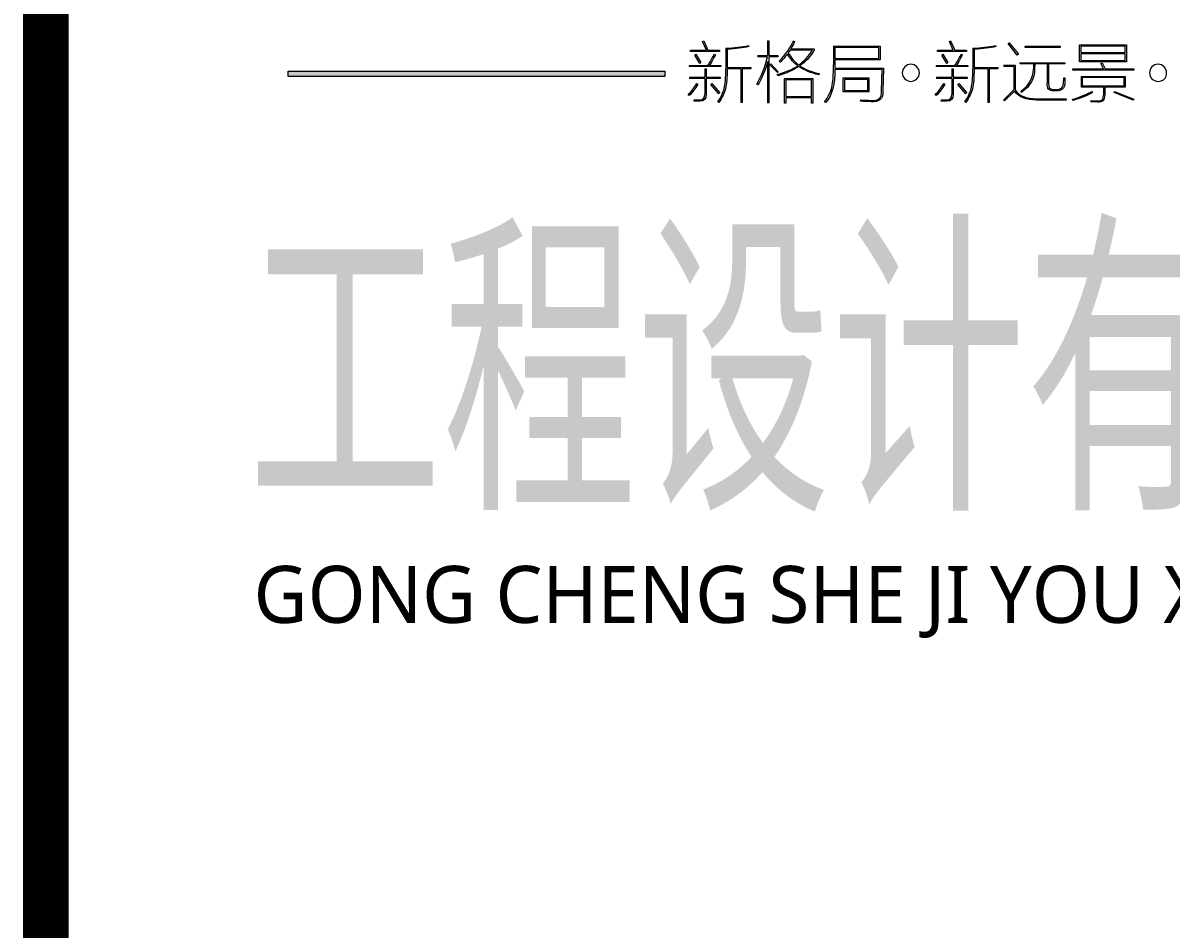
# Model space of a CAD drawing. Header units: inches. Extents: x -3733042 to -3450527, y 579159 to 997713.
# Drawn here: x -3458413 to -3454789, y 643325 to 646187 of the extents above; entities that cross this region are included whole.
import ezdxf

# ---------------------------------------------------------------- set-up
doc = ezdxf.new("R2010")
doc.units = ezdxf.units.IN
doc.header["$LTSCALE"] = 1000
doc.header["$MEASUREMENT"] = 0
doc.layers.get('0').update_dxf_attribs({"lineweight": 18})
doc.layers.add('0-TK', color=4, linetype='Continuous', lineweight=18)
doc.layers.add('图层 1', color=7, linetype='Continuous', lineweight=18)
doc.styles.add('-黑体', font='', dxfattribs={"width": 0.7})
doc.styles.get('-黑体').set_extended_font_data('微软雅黑')

msp = doc.modelspace()

# ---------------------------------------------------------------- hatches: boundary and pattern name
msp.add_hatch(color=256).paths.add_polyline_path([(-3457575.6, 646034.3), (-3456387, 646034.3), (-3456387, 646018.3), (-3457575.6, 646018.3)], flags=0)

# ---------------------------------------------------------------- linework, layer by layer
at = {"lineweight": 9}
for p, q in [((-3456305.5, 646096.4), (-3456305.5, 646100.6)), ((-3456305.5, 646100.6), (-3456255.8, 646100.6)), ((-3456267.6, 646128.4), (-3456264.2, 646130.1)), ((-3456255.8, 646100.6), (-3456267.6, 646128.4)), ((-3456264.2, 646130.1), (-3456251.6, 646100.6)), ((-3456251.6, 646100.6), (-3456214.6, 646100.6)), ((-3456214.6, 646100.6), (-3456214.6, 646096.4)), ((-3456194.4, 646107.4), (-3456194.4, 646042.6)), ((-3456190.2, 646104), (-3456190.2, 646046.8)), ((-3456062.4, 646130.1), (-3456062.4, 646083.8)), ((-3456058.2, 646130.1), (-3456058.2, 646083.8)), ((-3455915.2, 646105.7), (-3455915.2, 646101.5)), ((-3455854.6, 646114.1), (-3455854.6, 646055.2)), ((-3455710.8, 646109.9), (-3455850.4, 646109.9)), ((-3455850.4, 646109.9), (-3455850.4, 646074.6)), ((-3455710.8, 646074.6), (-3455710.8, 646109.9)), ((-3455706.6, 646114.1), (-3455706.6, 646070.4)), ((-3455525.8, 646096.4), (-3455525.8, 646100.6)), ((-3455525.8, 646100.6), (-3455476.2, 646100.6)), ((-3455487.9, 646128.4), (-3455484.6, 646130.1)), ((-3455476.2, 646100.6), (-3455487.9, 646128.4)), ((-3455484.6, 646130.1), (-3455471.9, 646100.6)), ((-3455471.9, 646100.6), (-3455434.9, 646100.6)), ((-3455434.9, 646100.6), (-3455434.9, 646096.4)), ((-3455414.7, 646107.4), (-3455414.7, 646042.6)), ((-3455410.6, 646104), (-3455410.6, 646046.8)), ((-3455302.9, 646121.7), (-3455299.5, 646124.2)), ((-3455274.3, 646085.5), (-3455302.9, 646121.7)), ((-3455299.5, 646124.2), (-3455270.9, 646088)), ((-3455249, 646113.3), (-3455138.9, 646113.3)), ((-3455249, 646109.9), (-3455249, 646113.3)), ((-3455138.9, 646109.9), (-3455249, 646109.9)), ((-3455138.9, 646113.3), (-3455138.9, 646109.9)), ((-3455078.3, 646118.3), (-3454929.4, 646118.3)), ((-3455078.3, 646064.5), (-3455078.3, 646118.3)), ((-3454933.6, 646114.1), (-3455074.1, 646114.1)), ((-3455074.1, 646114.1), (-3455074.1, 646093.9)), ((-3454933.6, 646093.9), (-3454933.6, 646114.1)), ((-3454929.4, 646118.3), (-3454929.4, 646064.5)), ((-3456214.6, 646096.4), (-3456305.5, 646096.4)), ((-3456292, 646085.5), (-3456288.6, 646088)), ((-3456276, 646059.4), (-3456292, 646085.5)), ((-3456288.6, 646088), (-3456272.7, 646061.9)), ((-3456093.5, 646083.8), (-3456093.5, 646079.6)), ((-3456062.4, 646065.3), (-3456062.4, 645934.9)), ((-3456058.2, 646079.6), (-3456058.2, 645934.9)), ((-3456029.6, 646083.8), (-3456029.6, 646079.6)), ((-3455850.4, 646074.6), (-3455710.8, 646074.6)), ((-3455850.4, 646070.4), (-3455850.4, 646055.2)), ((-3455434.9, 646096.4), (-3455525.8, 646096.4)), ((-3455512.3, 646085.5), (-3455508.9, 646088)), ((-3455496.3, 646059.4), (-3455512.3, 646085.5)), ((-3455508.9, 646088), (-3455493, 646061.9)), ((-3455270.9, 646088), (-3455274.3, 646085.5)), ((-3454929.4, 646064.5), (-3455078.3, 646064.5)), ((-3455074.1, 646093.9), (-3454933.6, 646093.9)), ((-3454933.6, 646089.7), (-3455074.1, 646089.7)), ((-3455074.1, 646089.7), (-3455074.1, 646068.7)), ((-3455074.1, 646068.7), (-3454933.6, 646068.7)), ((-3454933.6, 646068.7), (-3454933.6, 646089.7)), ((-3456310.5, 646052.7), (-3456310.5, 646049.3)), ((-3456272.7, 646061.9), (-3456276, 646059.4)), ((-3456260.9, 646042.6), (-3456260.9, 646015.7)), ((-3456256.7, 646042.6), (-3456256.7, 646015.7)), ((-3456209.6, 646052.7), (-3456209.6, 646049.3)), ((-3456147.3, 646042.6), (-3456147.3, 645935.7)), ((-3456143.1, 646042.6), (-3456143.1, 645935.7)), ((-3456115.4, 646046.8), (-3456115.4, 646042.6)), ((-3456055.7, 646054.4), (-3456052.3, 646057.7)), ((-3456031.3, 646030), (-3456055.7, 646054.4)), ((-3456052.3, 646057.7), (-3456028.7, 646032.5)), ((-3456028.7, 646032.5), (-3456031.3, 646030)), ((-3455850.4, 646055.2), (-3455850.4, 646044.3)), ((-3455530.8, 646052.7), (-3455530.8, 646049.3)), ((-3455493, 646061.9), (-3455496.3, 646059.4)), ((-3455481.2, 646042.6), (-3455481.2, 646015.7)), ((-3455477, 646042.6), (-3455477, 646015.7)), ((-3455429.9, 646052.7), (-3455429.9, 646049.3)), ((-3455367.6, 646042.6), (-3455367.6, 645935.7)), ((-3455363.4, 646042.6), (-3455363.4, 645935.7)), ((-3455335.7, 646046.8), (-3455335.7, 646042.6)), ((-3455317.2, 646053.5), (-3455317.2, 646049.3)), ((-3455285.2, 646049.3), (-3455285.2, 645975.3)), ((-3455281, 646053.5), (-3455281, 645975.3)), ((-3455265.9, 646061.1), (-3455265.9, 646057.7)), ((-3455223, 646057.7), (-3455223, 646040.9)), ((-3455180.1, 646057.7), (-3455180.1, 645997.2)), ((-3455175.9, 646057.7), (-3455175.9, 645997.2)), ((-3455123.7, 646061.1), (-3455123.7, 646057.7)), ((-3455098.5, 646037.6), (-3455098.5, 646041.7)), ((-3455098.5, 646041.7), (-3455001.7, 646041.7)), ((-3454906.7, 646037.6), (-3455098.5, 646037.6)), ((-3455010.2, 646059.4), (-3455006.8, 646061.1)), ((-3455001.7, 646041.7), (-3455010.2, 646059.4)), ((-3455006.8, 646061.1), (-3454996.7, 646041.7)), ((-3454996.7, 646041.7), (-3454906.7, 646041.7)), ((-3454906.7, 646041.7), (-3454906.7, 646037.6)), ((-3456308.8, 646015.7), (-3456308.8, 646011.5)), ((-3456260.9, 646011.5), (-3456260.9, 645961)), ((-3456256.7, 646011.5), (-3456256.7, 645961)), ((-3456241.5, 645993), (-3456238.2, 645995.5)), ((-3456216.3, 645963.5), (-3456241.5, 645993)), ((-3456238.2, 645995.5), (-3456213.8, 645966.9)), ((-3456212.1, 646015.7), (-3456212.1, 646011.5)), ((-3456009.4, 646011.5), (-3455919.4, 646011.5)), ((-3456009.4, 645934.1), (-3456009.4, 646011.5)), ((-3456005.2, 646007.3), (-3456005.2, 645954.3)), ((-3455923.6, 646007.3), (-3456005.2, 646007.3)), ((-3455923.6, 645954.3), (-3455923.6, 646007.3)), ((-3455919.4, 646011.5), (-3455919.4, 645934.1)), ((-3455824.3, 646013.2), (-3455742.8, 646013.2)), ((-3455824.3, 645969.4), (-3455824.3, 646013.2)), ((-3455746.1, 646008.9), (-3455820.1, 646008.9)), ((-3455820.1, 646008.9), (-3455820.1, 645973.6)), ((-3455746.1, 645973.6), (-3455746.1, 646008.9)), ((-3455742.8, 646013.2), (-3455742.8, 645969.4)), ((-3455529.1, 646015.7), (-3455529.1, 646011.5)), ((-3455481.2, 646011.5), (-3455481.2, 645961)), ((-3455477, 646011.5), (-3455477, 645961)), ((-3455461.8, 645993), (-3455458.5, 645995.5)), ((-3455436.6, 645963.5), (-3455461.8, 645993)), ((-3455458.5, 645995.5), (-3455434.1, 645966.9)), ((-3455432.4, 646015.7), (-3455432.4, 646011.5)), ((-3455072.4, 646018.2), (-3455072.4, 645984.6)), ((-3454937, 646014.8), (-3455069, 646014.8)), ((-3455069, 646014.8), (-3455069, 645987.9)), ((-3454937, 645987.9), (-3454937, 646014.8)), ((-3454933.6, 646018.2), (-3454933.6, 645984.6)), ((-3456213.8, 645966.9), (-3456216.3, 645963.5)), ((-3455742.8, 645969.4), (-3455824.3, 645969.4)), ((-3455820.1, 645973.6), (-3455746.1, 645973.6)), ((-3455434.1, 645966.9), (-3455436.6, 645963.5)), ((-3455069, 645987.9), (-3454937, 645987.9)), ((-3455002.6, 645984.6), (-3455002.6, 645959.3)), ((-3454998.4, 645984.6), (-3454998.4, 645959.3)), ((-3454968.9, 645966.9), (-3454967.2, 645970.3)), ((-3454908.4, 645943.3), (-3454968.9, 645966.9)), ((-3454967.2, 645970.3), (-3454906.7, 645946.7)), ((-3456005.2, 645934.1), (-3456009.4, 645934.1)), ((-3456005.2, 645954.3), (-3455923.6, 645954.3)), ((-3455923.6, 645950.9), (-3456005.2, 645950.9)), ((-3456005.2, 645950.9), (-3456005.2, 645934.1)), ((-3455923.6, 645934.1), (-3455923.6, 645950.9)), ((-3455919.4, 645934.1), (-3455923.6, 645934.1)), ((-3455120.3, 645947.5), (-3455120.3, 645943.3)), ((-3455042.1, 645941.6), (-3455042.1, 645937.5)), ((-3454906.7, 645946.7), (-3454908.4, 645943.3))]:
    msp.add_line(p, q, dxfattribs=at)
at = {"lineweight": 0}
for p, q in [((-3457575.6, 646034.3), (-3456387, 646034.3)), ((-3456387, 646034.3), (-3456387, 646018.3)), ((-3456387, 646018.3), (-3457575.6, 646018.3))]:
    msp.add_line(p, q, dxfattribs=at)
at = {"lineweight": 9}
for points in [[(-3456194.4, 646107.4), (-3456168.6, 646108.5), (-3456144.8, 646111.3), (-3456122.9, 646115.8)], [(-3456122.1, 646112.4), (-3456139.5, 646107.9), (-3456162.2, 646105.1), (-3456190.2, 646104)], [(-3456122.9, 646115.8), (-3456122.9, 646115.8), (-3456122.1, 646112.4), (-3456122.1, 646112.4)], [(-3456062.4, 646130.1), (-3456062.4, 646130.1), (-3456058.2, 646130.1), (-3456058.2, 646130.1)], [(-3456026.2, 646066.1), (-3456006, 646086.3), (-3455990.9, 646107.6), (-3455980.8, 646130.1)], [(-3455991.7, 646101.5), (-3455992.3, 646100.9), (-3455993.1, 646099.5), (-3455994.2, 646097.3)], [(-3455920.2, 646101.5), (-3455920.2, 646101.5), (-3455991.7, 646101.5), (-3455991.7, 646101.5)], [(-3455989.2, 646105.7), (-3455989.2, 646105.7), (-3455915.2, 646105.7), (-3455915.2, 646105.7)], [(-3455977.4, 646128.4), (-3455980.2, 646120.5), (-3455984.2, 646112.9), (-3455989.2, 646105.7)], [(-3455980.8, 646130.1), (-3455980.8, 646130.1), (-3455977.4, 646128.4), (-3455977.4, 646128.4)], [(-3455964, 646054.4), (-3455947.7, 646066.1), (-3455933.1, 646081.8), (-3455920.2, 646101.5)], [(-3455915.2, 646101.5), (-3455927.5, 646080.2), (-3455942.7, 646063.6), (-3455960.6, 646051.8)], [(-3455854.6, 646114.1), (-3455854.6, 646114.1), (-3455706.6, 646114.1), (-3455706.6, 646114.1)], [(-3455414.7, 646107.4), (-3455389, 646108.5), (-3455365.1, 646111.3), (-3455343.2, 646115.8)], [(-3455342.4, 646112.4), (-3455359.8, 646107.9), (-3455382.5, 646105.1), (-3455410.6, 646104)], [(-3455343.2, 646115.8), (-3455343.2, 646115.8), (-3455342.4, 646112.4), (-3455342.4, 646112.4)], [(-3456250.8, 646052.7), (-3456249.1, 646056.1), (-3456245.7, 646061.9), (-3456240.7, 646070.4)], [(-3456227.2, 646086.3), (-3456230.1, 646080.7), (-3456236, 646070.1), (-3456244.9, 646054.4)], [(-3456240.7, 646070.4), (-3456235.7, 646079.3), (-3456232.3, 646085.2), (-3456230.6, 646088)], [(-3456230.6, 646088), (-3456230.6, 646088), (-3456227.2, 646086.3), (-3456227.2, 646086.3)], [(-3456096.9, 645993.8), (-3456081.2, 646020.7), (-3456069.9, 646049.3), (-3456063.2, 646079.6)], [(-3456093.5, 646083.8), (-3456093.5, 646083.8), (-3456062.4, 646083.8), (-3456062.4, 646083.8)], [(-3456063.2, 646079.6), (-3456063.2, 646079.6), (-3456093.5, 646079.6), (-3456093.5, 646079.6)], [(-3456062.4, 646065.3), (-3456069.1, 646038.9), (-3456079.5, 646014.3), (-3456093.5, 645991.3)], [(-3456058.2, 646083.8), (-3456058.2, 646083.8), (-3456029.6, 646083.8), (-3456029.6, 646083.8)], [(-3456029.6, 646079.6), (-3456029.6, 646079.6), (-3456058.2, 646079.6), (-3456058.2, 646079.6)], [(-3456022.8, 646062.8), (-3456022.8, 646062.8), (-3456026.2, 646066.1), (-3456026.2, 646066.1)], [(-3456000.1, 646088.9), (-3456007.4, 646079.3), (-3456015, 646070.6), (-3456022.8, 646062.8)], [(-3455967.3, 646051.8), (-3455979.1, 646060.2), (-3455990.1, 646072.6), (-3456000.1, 646088.9)], [(-3455994.2, 646097.3), (-3455995.9, 646095.6), (-3455997.1, 646094.2), (-3455997.6, 646093.1)], [(-3455997.6, 646093.1), (-3455988.7, 646077.3), (-3455977.4, 646064.5), (-3455964, 646054.4)], [(-3455706.6, 646070.4), (-3455706.6, 646070.4), (-3455850.4, 646070.4), (-3455850.4, 646070.4)], [(-3455471.1, 646052.7), (-3455469.4, 646056.1), (-3455466.1, 646061.9), (-3455461, 646070.4)], [(-3455447.6, 646086.3), (-3455450.4, 646080.7), (-3455456.3, 646070.1), (-3455465.2, 646054.4)], [(-3455461, 646070.4), (-3455456, 646079.3), (-3455452.6, 646085.2), (-3455450.9, 646088)], [(-3455450.9, 646088), (-3455450.9, 646088), (-3455447.6, 646086.3), (-3455447.6, 646086.3)], [(-3456209.6, 646049.3), (-3456209.6, 646049.3), (-3456310.5, 646049.3), (-3456310.5, 646049.3)], [(-3456310.5, 646052.7), (-3456310.5, 646052.7), (-3456250.8, 646052.7), (-3456250.8, 646052.7)], [(-3456260.9, 646042.6), (-3456260.9, 646042.6), (-3456256.7, 646042.6), (-3456256.7, 646042.6)], [(-3456245.7, 646052.7), (-3456245.7, 646052.7), (-3456209.6, 646052.7), (-3456209.6, 646052.7)], [(-3456244.9, 646054.4), (-3456245.5, 646053.8), (-3456245.7, 646053.2), (-3456245.7, 646052.7)], [(-3456199.5, 645980.3), (-3456196.1, 645993.2), (-3456194.4, 646014), (-3456194.4, 646042.6)], [(-3456190.2, 646042.6), (-3456190.2, 646014.6), (-3456191.9, 645993.8), (-3456195.3, 645980.3)], [(-3456190.2, 646046.8), (-3456190.2, 646046.8), (-3456115.4, 646046.8), (-3456115.4, 646046.8)], [(-3456147.3, 646042.6), (-3456147.3, 646042.6), (-3456190.2, 646042.6), (-3456190.2, 646042.6)], [(-3456115.4, 646042.6), (-3456115.4, 646042.6), (-3456143.1, 646042.6), (-3456143.1, 646042.6)], [(-3456032.1, 646024.1), (-3456004.6, 646031.9), (-3455983, 646041.2), (-3455967.3, 646051.8)], [(-3455964, 646049.3), (-3455981.3, 646038.1), (-3456003.5, 646028.3), (-3456030.4, 646019.9)], [(-3455900.9, 646023.2), (-3455926.1, 646028.8), (-3455947.1, 646037.6), (-3455964, 646049.3)], [(-3455960.6, 646051.8), (-3455944.3, 646040.6), (-3455924.2, 646032.5), (-3455900, 646027.4)], [(-3455900, 646027.4), (-3455900, 646027.4), (-3455900.9, 646023.2), (-3455900.9, 646023.2)], [(-3455850.4, 646040.1), (-3455849.3, 645995.2), (-3455858.5, 645960.5), (-3455878.2, 645935.7)], [(-3455859.7, 645984.6), (-3455856.3, 645998.6), (-3455854.6, 646022.1), (-3455854.6, 646055.2)], [(-3455850.4, 646044.3), (-3455850.4, 646044.3), (-3455696.5, 646044.3), (-3455696.5, 646044.3)], [(-3455700.7, 646040.1), (-3455700.7, 646040.1), (-3455850.4, 646040.1), (-3455850.4, 646040.1)], [(-3455702.4, 645971.1), (-3455702.4, 645971.1), (-3455700.7, 646040.1), (-3455700.7, 646040.1)], [(-3455696.5, 646044.3), (-3455696.5, 646044.3), (-3455698.2, 645971.1), (-3455698.2, 645971.1)], [(-3455429.9, 646049.3), (-3455429.9, 646049.3), (-3455530.8, 646049.3), (-3455530.8, 646049.3)], [(-3455530.8, 646052.7), (-3455530.8, 646052.7), (-3455471.1, 646052.7), (-3455471.1, 646052.7)], [(-3455481.2, 646042.6), (-3455481.2, 646042.6), (-3455477, 646042.6), (-3455477, 646042.6)], [(-3455466.1, 646052.7), (-3455466.1, 646052.7), (-3455429.9, 646052.7), (-3455429.9, 646052.7)], [(-3455465.2, 646054.4), (-3455465.8, 646053.8), (-3455466.1, 646053.2), (-3455466.1, 646052.7)], [(-3455419.8, 645980.3), (-3455416.4, 645993.2), (-3455414.7, 646014), (-3455414.7, 646042.6)], [(-3455410.6, 646042.6), (-3455410.6, 646014.6), (-3455412.2, 645993.8), (-3455415.6, 645980.3)], [(-3455410.6, 646046.8), (-3455410.6, 646046.8), (-3455335.7, 646046.8), (-3455335.7, 646046.8)], [(-3455367.6, 646042.6), (-3455367.6, 646042.6), (-3455410.6, 646042.6), (-3455410.6, 646042.6)], [(-3455335.7, 646042.6), (-3455335.7, 646042.6), (-3455363.4, 646042.6), (-3455363.4, 646042.6)], [(-3455317.2, 646053.5), (-3455317.2, 646053.5), (-3455281, 646053.5), (-3455281, 646053.5)], [(-3455285.2, 646049.3), (-3455285.2, 646049.3), (-3455317.2, 646049.3), (-3455317.2, 646049.3)], [(-3455265.9, 646061.1), (-3455265.9, 646061.1), (-3455123.7, 646061.1), (-3455123.7, 646061.1)], [(-3455223, 646057.7), (-3455223, 646057.7), (-3455265.9, 646057.7), (-3455265.9, 646057.7)], [(-3455262.5, 645971.1), (-3455236.7, 645990.7), (-3455223.5, 646014), (-3455223, 646040.9)], [(-3455219.6, 646040.9), (-3455219, 646012.3), (-3455232.8, 645987.9), (-3455260.8, 645967.7)], [(-3455218.8, 646057.7), (-3455218.8, 646057.7), (-3455219.6, 646040.9), (-3455219.6, 646040.9)], [(-3455180.1, 646057.7), (-3455180.1, 646057.7), (-3455218.8, 646057.7), (-3455218.8, 646057.7)], [(-3455123.7, 646057.7), (-3455123.7, 646057.7), (-3455175.9, 646057.7), (-3455175.9, 646057.7)], [(-3456313, 645960.2), (-3456304.1, 645969.1), (-3456295.1, 645980.9), (-3456286.1, 645995.5)], [(-3456282.8, 645993.8), (-3456291.2, 645979.8), (-3456300.1, 645967.7), (-3456309.7, 645957.6)], [(-3456308.8, 646015.7), (-3456308.8, 646015.7), (-3456260.9, 646015.7), (-3456260.9, 646015.7)], [(-3456260.9, 646011.5), (-3456260.9, 646011.5), (-3456308.8, 646011.5), (-3456308.8, 646011.5)], [(-3456286.1, 645995.5), (-3456286.1, 645995.5), (-3456282.8, 645993.8), (-3456282.8, 645993.8)], [(-3456256.7, 646015.7), (-3456256.7, 646015.7), (-3456212.1, 646015.7), (-3456212.1, 646015.7)], [(-3456212.1, 646011.5), (-3456212.1, 646011.5), (-3456256.7, 646011.5), (-3456256.7, 646011.5)], [(-3456093.5, 645991.3), (-3456093.5, 645991.3), (-3456096.9, 645993.8), (-3456096.9, 645993.8)], [(-3456030.4, 646019.9), (-3456030.4, 646019.9), (-3456032.1, 646024.1), (-3456032.1, 646024.1)], [(-3455533.3, 645960.2), (-3455524.4, 645969.1), (-3455515.4, 645980.9), (-3455506.4, 645995.5)], [(-3455503.1, 645993.8), (-3455511.5, 645979.8), (-3455520.4, 645967.7), (-3455530, 645957.6)], [(-3455529.1, 646015.7), (-3455529.1, 646015.7), (-3455481.2, 646015.7), (-3455481.2, 646015.7)], [(-3455481.2, 646011.5), (-3455481.2, 646011.5), (-3455529.1, 646011.5), (-3455529.1, 646011.5)], [(-3455506.4, 645995.5), (-3455506.4, 645995.5), (-3455503.1, 645993.8), (-3455503.1, 645993.8)], [(-3455477, 646015.7), (-3455477, 646015.7), (-3455432.4, 646015.7), (-3455432.4, 646015.7)], [(-3455432.4, 646011.5), (-3455432.4, 646011.5), (-3455477, 646011.5), (-3455477, 646011.5)], [(-3455159, 645972.8), (-3455173.6, 645971.7), (-3455180.6, 645979.8), (-3455180.1, 645997.2)], [(-3455175.9, 645997.2), (-3455176.4, 645982.6), (-3455170.8, 645975.8), (-3455159, 645977)], [(-3455151.5, 645977), (-3455136.3, 645975.8), (-3455128.8, 645982), (-3455128.8, 645995.5)], [(-3455124.5, 645994.7), (-3455125.1, 645979.5), (-3455134.1, 645972.2), (-3455151.5, 645972.8)], [(-3455128.8, 645995.5), (-3455128.8, 645995.5), (-3455127.1, 646014), (-3455127.1, 646014)], [(-3455127.1, 646014), (-3455127.1, 646014), (-3455123.7, 646013.2), (-3455123.7, 646013.2)], [(-3455123.7, 646013.2), (-3455123.7, 646013.2), (-3455124.5, 645994.7), (-3455124.5, 645994.7)], [(-3455072.4, 646018.2), (-3455072.4, 646018.2), (-3454933.6, 646018.2), (-3454933.6, 646018.2)], [(-3456309.7, 645957.6), (-3456309.7, 645957.6), (-3456313, 645960.2), (-3456313, 645960.2)], [(-3456256.7, 645961), (-3456256.1, 645946.4), (-3456262.6, 645939.4), (-3456276, 645940)], [(-3456276, 645944.2), (-3456265.4, 645943.6), (-3456260.3, 645949.2), (-3456260.9, 645961)], [(-3456219.7, 645937.5), (-3456209, 645952.6), (-3456202.3, 645966.9), (-3456199.5, 645980.3)], [(-3456195.3, 645980.3), (-3456198.1, 645966.9), (-3456205.1, 645952), (-3456216.3, 645935.7)], [(-3455882.4, 645937.5), (-3455870.6, 645953.7), (-3455863, 645969.4), (-3455859.7, 645984.6)], [(-3455698.2, 645971.1), (-3455697, 645947.5), (-3455709.4, 645936.6), (-3455735.2, 645938.3)], [(-3455735.2, 645942.5), (-3455712.2, 645940.8), (-3455701.3, 645950.4), (-3455702.4, 645971.1)], [(-3455530, 645957.6), (-3455530, 645957.6), (-3455533.3, 645960.2), (-3455533.3, 645960.2)], [(-3455477, 645961), (-3455476.4, 645946.4), (-3455482.9, 645939.4), (-3455496.3, 645940)], [(-3455496.3, 645944.2), (-3455485.7, 645943.6), (-3455480.7, 645949.2), (-3455481.2, 645961)], [(-3455440, 645937.5), (-3455429.3, 645952.6), (-3455422.6, 645966.9), (-3455419.8, 645980.3)], [(-3455415.6, 645980.3), (-3455418.4, 645966.9), (-3455425.4, 645952), (-3455436.6, 645935.7)], [(-3455318, 645943.3), (-3455318, 645943.3), (-3455285.2, 645975.3), (-3455285.2, 645975.3)], [(-3455282.7, 645971.1), (-3455282.7, 645971.1), (-3455314.6, 645940.8), (-3455314.6, 645940.8)], [(-3455213.7, 645943.3), (-3455246.2, 645943.3), (-3455269.2, 645952.6), (-3455282.7, 645971.1)], [(-3455281, 645975.3), (-3455268.7, 645956.8), (-3455246.2, 645947.5), (-3455213.7, 645947.5)], [(-3455260.8, 645967.7), (-3455260.8, 645967.7), (-3455262.5, 645971.1), (-3455262.5, 645971.1)], [(-3455159, 645977), (-3455159, 645977), (-3455151.5, 645977), (-3455151.5, 645977)], [(-3455151.5, 645972.8), (-3455151.5, 645972.8), (-3455159, 645972.8), (-3455159, 645972.8)], [(-3455100.2, 645945.9), (-3455074.9, 645953.2), (-3455054.4, 645961.3), (-3455038.7, 645970.3)], [(-3455037.1, 645966.9), (-3455050, 645959.6), (-3455070.7, 645951.2), (-3455099.3, 645941.6)], [(-3455002.6, 645984.6), (-3455002.6, 645984.6), (-3455072.4, 645984.6), (-3455072.4, 645984.6)], [(-3455038.7, 645970.3), (-3455038.7, 645970.3), (-3455037.1, 645966.9), (-3455037.1, 645966.9)], [(-3454998.4, 645959.3), (-3454997.8, 645943.6), (-3455005.4, 645936.1), (-3455021.1, 645936.6)], [(-3455021.1, 645940.8), (-3455007.6, 645939.7), (-3455001.5, 645945.9), (-3455002.6, 645959.3)], [(-3454933.6, 645984.6), (-3454933.6, 645984.6), (-3454998.4, 645984.6), (-3454998.4, 645984.6)], [(-3456294.5, 645940), (-3456294.5, 645940), (-3456293.7, 645944.2), (-3456293.7, 645944.2)], [(-3456276, 645940), (-3456282.2, 645940), (-3456288.4, 645940), (-3456294.5, 645940)], [(-3456293.7, 645944.2), (-3456287.5, 645944.2), (-3456281.6, 645944.2), (-3456276, 645944.2)], [(-3456216.3, 645935.7), (-3456216.3, 645935.7), (-3456219.7, 645937.5), (-3456219.7, 645937.5)], [(-3456143.1, 645935.7), (-3456143.1, 645935.7), (-3456147.3, 645935.7), (-3456147.3, 645935.7)], [(-3456058.2, 645934.9), (-3456058.2, 645934.9), (-3456062.4, 645934.9), (-3456062.4, 645934.9)], [(-3455878.2, 645935.7), (-3455878.2, 645935.7), (-3455882.4, 645937.5), (-3455882.4, 645937.5)], [(-3455768.8, 645940), (-3455768.8, 645940), (-3455768, 645944.2), (-3455768, 645944.2)], [(-3455735.2, 645938.3), (-3455746.4, 645938.3), (-3455757.6, 645938.8), (-3455768.8, 645940)], [(-3455768, 645944.2), (-3455757.3, 645943.1), (-3455746.4, 645942.5), (-3455735.2, 645942.5)], [(-3455514.8, 645940), (-3455514.8, 645940), (-3455514, 645944.2), (-3455514, 645944.2)], [(-3455496.3, 645940), (-3455502.5, 645940), (-3455508.7, 645940), (-3455514.8, 645940)], [(-3455514, 645944.2), (-3455507.8, 645944.2), (-3455501.9, 645944.2), (-3455496.3, 645944.2)], [(-3455436.6, 645935.7), (-3455436.6, 645935.7), (-3455440, 645937.5), (-3455440, 645937.5)], [(-3455363.4, 645935.7), (-3455363.4, 645935.7), (-3455367.6, 645935.7), (-3455367.6, 645935.7)], [(-3455314.6, 645940.8), (-3455314.6, 645940.8), (-3455318, 645943.3), (-3455318, 645943.3)], [(-3455213.7, 645947.5), (-3455213.7, 645947.5), (-3455120.3, 645947.5), (-3455120.3, 645947.5)], [(-3455120.3, 645943.3), (-3455120.3, 645943.3), (-3455213.7, 645943.3), (-3455213.7, 645943.3)], [(-3455099.3, 645941.6), (-3455099.3, 645941.6), (-3455100.2, 645945.9), (-3455100.2, 645945.9)], [(-3455042.1, 645941.6), (-3455042.1, 645941.6), (-3455021.1, 645940.8), (-3455021.1, 645940.8)], [(-3455021.1, 645936.6), (-3455021.1, 645936.6), (-3455042.1, 645937.5), (-3455042.1, 645937.5)]]:
    msp.add_open_spline(points, degree=3, dxfattribs=at)
for points, knots in [([(-3455583.3, 646029.5), (-3455583.3, 646014.7), (-3455595.4, 646002.6), (-3455610.2, 646002.6), (-3455625.1, 646002.6), (-3455637.2, 646014.7), (-3455637.2, 646029.5), (-3455637.2, 646044.4), (-3455625.1, 646056.5), (-3455610.2, 646056.5), (-3455595.4, 646056.5), (-3455583.3, 646044.4), (-3455583.3, 646029.5)], [0, 0, 0, 0, 41.210173, 41.210173, 41.210173, 82.420345, 82.420345, 82.420345, 123.630518, 123.630518, 123.630518, 164.840691, 164.840691, 164.840691, 164.840691]), ([(-3454803.1, 646029.5), (-3454803.1, 646029.5), (-3454803.1, 646029.5), (-3454803.1, 646029.5), (-3454803.1, 646029.5), (-3454803.1, 646029.5), (-3454803.1, 646014.7), (-3454815.1, 646002.6), (-3454830, 646002.6), (-3454844.9, 646002.6), (-3454856.9, 646014.7), (-3454856.9, 646029.5), (-3454856.9, 646044.4), (-3454844.9, 646056.5), (-3454830, 646056.5), (-3454815.1, 646056.5), (-3454803.1, 646044.4), (-3454803.1, 646029.5)], [0, 0, 0, 0, 1.299713, 2.599425, 5.198851, 10.397701, 20.795402, 41.590805, 41.590805, 41.590805, 83.181609, 83.181609, 83.181609, 124.772414, 124.772414, 124.772414, 166.363219, 166.363219, 166.363219, 166.363219])]:
    msp.add_open_spline(points, degree=3, knots=knots, dxfattribs=at)
at = {"layer": '0-TK'}
msp.add_lwpolyline([(-3458341, 594512.6, 144, 144, 0), (-3458341, 654512.6, 144, 144, 0)], format="xyseb", dxfattribs=at)
at = {"layer": '图层 1', "lineweight": 0}
msp.add_line((-3457575.6, 646018.3), (-3457575.6, 646034.3), dxfattribs=at)

# ---------------------------------------------------------------- texts
at = {"style": '-黑体', "width": 0.6}
msp.add_text('工程设计有限公司', height=750, dxfattribs=at).set_placement((-3457703.1, 644728.5))
at = {"insert": (-3457746, 644244.1), "char_height": 180, "width": 7219.855, "attachment_point": 7, "style": '-黑体'}
msp.add_mtext('{\\W1; GONG CHENG SHE JI YOU XIAN GONG SI }', dxfattribs=at)

doc.saveas('drawing.dxf')
